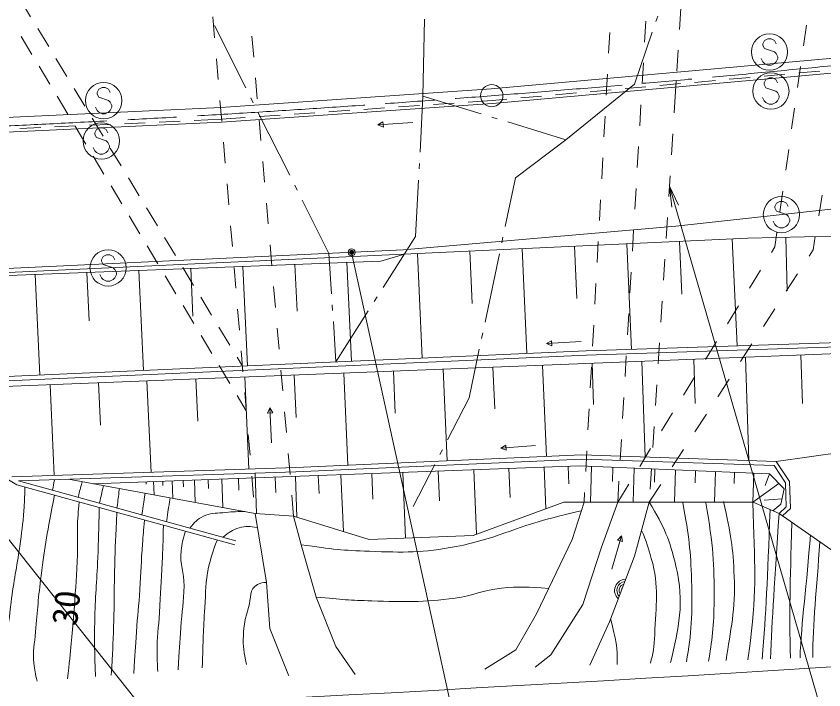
# Model space of a CAD drawing. Units: millimetres, scale not verified. Extents: x 40000 to 680000, y 20000 to 380000.
# Drawn here: x 433856 to 491709, y 233753 to 281990 of the extents above; entities that cross this region are included whole.
import ezdxf
from ezdxf.enums import TextEntityAlignment as Align

# ---------------------------------------------------------------- set-up
doc = ezdxf.new("R2010")
doc.units = ezdxf.units.MM
doc.header["$LTSCALE"] = 1000
doc.header["$PDMODE"] = 32
doc.header["$PDSIZE"] = 500
doc.linetypes.add('CHAIN', pattern=[18.5, 12, -1.5, 3.5, -1.5])
for name, color, linetype, lineweight in [('M-BGD', 7, 'Continuous', 13), ('M-BMK', 2, 'CHAIN', 13), ('M-BMK-SRVR', 3, 'Continuous', 13), ('M-STR-HTXT', 7, 'Continuous', 13), ('M-STR-STR1', 1, 'Continuous', 13), ('M-STR-STRC', 7, 'Continuous', 13)]:
    doc.layers.add(name, color=color, linetype=linetype, lineweight=lineweight)
doc.styles.add('ＭＳ ゴシック', font='')
doc.styles.get('ＭＳ ゴシック').set_extended_font_data('MS Gothic')

# ---------------------------------------------------------------- blocks, each defined once
blk = doc.blocks.new('open_arrow')
at = {"color": 0, "linetype": 'Continuous', "lineweight": -2}
blk.add_lwpolyline([(7.5, 1.25), (0, 0), (7.5, -1.25)], dxfattribs=at)

msp = doc.modelspace()

# ---------------------------------------------------------------- linework, layer by layer
at = {"layer": 'M-BGD'}
for p, q in [((434114, 283233), (434892, 281951)), ((462991, 276272), (463111, 281782)), ((479679, 281606), (479810, 281984)), ((450303, 276857), (448056, 281324)), ((435411, 281096), (436189, 279813)), ((478136, 277127), (479419, 280849)), ((434205, 280540), (434978, 279255)), ((436708, 278958), (437486, 277676)), ((435494, 278398), (436268, 277113)), ((487428, 277698), (488922, 277831)), ((489918, 277921), (491412, 278054)), ((473238, 273143), (478136, 277127)), ((479958, 277029), (481452, 277163)), ((482448, 277252), (483942, 277386)), ((484938, 277475), (486432, 277609)), ((438004, 276821), (438783, 275539)), ((474978, 276583), (476472, 276717)), ((477468, 276806), (478962, 276940)), ((436783, 276256), (437557, 274971)), ((450842, 275785), (450662, 276142)), ((462991, 276272), (462783, 272247)), ((467158, 275000), (462991, 276272)), ((467947, 275954), (469002, 276048)), ((469998, 276137), (471492, 276271)), ((472488, 276360), (473982, 276494)), ((458751, 275318), (460247, 275421)), ((461245, 275490), (462741, 275594)), ((463739, 275663), (465235, 275766)), ((466233, 275835), (467947, 275954)), ((453448, 270603), (451201, 275070)), ((451268, 274800), (452765, 274904)), ((453762, 274973), (455259, 275076)), ((456257, 275145), (457753, 275249)), ((439111, 274175), (440609, 274244)), ((439301, 274684), (440079, 273401)), ((441608, 274291), (443107, 274360)), ((444106, 274406), (445604, 274476)), ((446603, 274522), (448556, 274613)), ((448556, 274613), (450271, 274731)), ((459770, 274209), (460131, 274422)), ((462264, 274380), (459770, 274209)), ((460131, 274422), (460157, 274047)), ((468306, 274649), (467923, 274766)), ((473238, 273143), (469071, 274416)), ((434116, 273943), (435615, 274013)), ((436614, 274059), (438112, 274128)), ((438073, 274114), (438846, 272829)), ((460157, 274047), (459770, 274209)), ((469623, 270407), (473238, 273143)), ((440598, 272546), (441376, 271264)), ((439362, 271972), (440136, 270687)), ((462741, 271448), (462721, 271049)), ((441895, 270409), (442673, 269126)), ((462679, 270250), (462471, 266224)), ((468890, 266940), (469623, 270407)), ((440651, 269830), (441425, 268545)), ((453987, 269531), (453807, 269888)), ((456264, 265003), (454346, 268816)), ((443191, 268271), (443969, 266989)), ((441941, 267689), (442714, 266403)), ((444488, 266134), (445266, 264851)), ((462471, 266224), (460152, 262572)), ((468642, 265766), (468725, 266157)), ((488983, 266156), (489078, 262323)), ((443230, 265547), (444004, 264262)), ((477594, 265689), (477942, 258132)), ((481373, 265863), (481547, 262085)), ((485151, 266037), (485504, 258378)), ((456449, 262115), (456264, 265003)), ((462597, 264998), (462942, 257506)), ((466343, 265171), (466515, 261424)), ((467443, 260091), (468477, 264983)), ((470089, 265343), (470435, 257838)), ((473842, 265516), (474015, 261764)), ((445785, 263996), (446563, 262714)), ((446363, 263930), (446522, 260517)), ((450087, 264074), (450420, 256950)), ((453820, 264219), (453977, 260856)), ((457553, 264364), (457884, 257281)), ((435209, 263497), (435545, 256291)), ((438924, 263641), (439086, 260178)), ((442639, 263786), (442974, 256620)), ((444519, 263405), (445293, 262120)), ((447081, 261859), (447859, 260577)), ((459723, 261897), (459509, 261559)), ((445809, 261263), (446582, 259978)), ((456525, 260918), (456500, 261317)), ((459080, 260884), (456762, 257232)), ((456762, 257232), (456577, 260119)), ((448378, 259722), (449156, 258439)), ((467195, 258917), (467278, 259309)), ((447098, 259121), (447872, 257836)), ((471837, 258544), (472201, 258753)), ((474333, 258686), (471837, 258544)), ((472201, 258753), (472222, 258378)), ((466297, 254668), (467030, 258135)), ((472222, 258378), (471837, 258544)), ((449675, 257584), (450069, 256935)), ((486106, 257574), (486346, 250179)), ((490064, 257731), (490176, 254266)), ((448387, 256979), (449161, 255694)), ((471563, 256998), (471852, 250465)), ((475117, 257139), (475213, 254177)), ((478679, 257280), (478901, 250427)), ((482392, 257427), (482495, 254261)), ((453776, 256294), (453911, 253256)), ((457318, 256435), (457611, 249834)), ((460879, 256576), (461013, 253553)), ((464440, 256717), (464731, 250150)), ((468001, 256857), (468134, 253868)), ((439762, 255740), (439896, 252713)), ((443227, 255877), (443517, 249325)), ((446730, 256016), (446865, 252983)), ((450234, 256154), (450526, 249558)), ((436297, 255603), (436586, 249095)), ((449677, 254837), (450341, 253734)), ((464755, 251661), (466297, 254668)), ((451862, 253562), (452033, 253944)), ((452236, 253578), (451862, 253562)), ((452140, 251447), (452033, 253944)), ((452033, 253944), (452236, 253578)), ((468571, 251066), (468933, 251279)), ((471066, 251237), (468571, 251066)), ((468933, 251279), (468958, 250905)), ((495601, 251118), (488305, 250113)), ((464207, 250594), (464389, 250950)), ((468958, 250905), (468571, 251066)), ((462299, 246875), (463842, 249882)), ((464087, 249414), (464182, 247275)), ((466633, 249507), (466837, 244894)), ((469153, 249600), (469245, 247525)), ((471674, 249692), (471805, 246723)), ((473391, 249755), (473446, 248515)), ((475070, 249750), (474985, 247194)), ((476599, 249685), (476566, 248673)), ((478129, 249621), (478048, 247195)), ((479606, 249558), (479575, 248624)), ((481084, 249496), (481008, 247196)), ((482512, 249436), (482484, 248577)), ((483941, 249375), (483868, 247197)), ((437609, 248829), (450966, 246388)), ((446634, 248773), (446687, 247170)), ((447613, 248809), (447633, 248181)), ((448592, 248845), (448659, 246809)), ((449783, 248888), (449811, 248041)), ((450964, 249272), (451060, 246381)), ((452420, 248985), (452457, 247875)), ((453866, 249038), (453962, 246119)), ((455493, 249098), (455550, 247816)), ((457118, 249158), (457298, 245090)), ((459329, 249239), (459411, 247399)), ((461541, 249320), (461749, 244617)), ((485321, 249317), (485294, 248531)), ((486701, 249259), (486632, 247198)), ((487817, 249212), (487498, 248396)), ((434023, 248710), (449596, 244424)), ((443161, 248645), (443167, 248470)), ((443704, 248665), (443736, 247709)), ((444364, 248689), (444374, 248392)), ((445025, 248714), (445067, 247466)), ((445829, 248743), (445844, 248297)), ((488490, 248533), (486632, 247198)), ((488718, 247431), (487433, 247339)), ((476519, 242384), (477222, 244783)), ((476937, 244476), (477222, 244783)), ((477222, 244783), (477297, 244370)), ((477297, 244370), (476937, 244476))]:
    msp.add_line(p, q, dxfattribs=at)
for points in [[(200959, 280187), (234559, 278317), (305672, 274745), (351140, 273572), (372888, 273368), (416155, 273954), (448508, 275454), (467881, 276794), (495867, 279299), (529307, 283136), (558233, 286943), (566414, 288134)], [(566563, 287094), (558377, 285903), (529436, 282094), (495973, 278254), (467964, 275747), (448568, 274406), (416186, 272904), (372890, 272318), (351121, 272522), (305632, 273695), (234507, 277268), (200929, 279169)], [(461584, 265252), (481096, 266958), (497441, 268737), (501790, 269192), (520742, 269487), (536117, 271241), (550433, 274079), (559112, 276238)], [(461598, 264952), (486257, 266088), (498442, 266389), (502191, 264426), (503824, 262612), (504826, 257067), (504336, 246897), (504353, 241375), (503497, 236514)], [(461584, 265252), (429107, 263734), (429109, 263734), (407458, 263067), (399993, 263133)], [(461598, 264952), (429118, 263434), (407461, 262767), (401501, 262819)], [(403514, 262268), (459982, 264458), (461665, 264955)], [(496602, 240968), (496100, 256428), (494291, 258663), (474689, 258027), (431019, 256090), (423266, 255772)], [(496303, 240959), (495804, 256318), (494152, 258358), (474701, 257727), (431031, 255790), (423290, 255473)], [(423322, 255089), (493966, 257885), (495465, 255943), (495881, 241251)], [(423352, 254722), (433904, 248431), (449516, 244135)], [(488748, 246202), (489309, 246737), (489257, 248677), (488305, 250113), (474380, 250577), (453881, 249669), (433546, 248994)], [(488497, 246377), (489006, 246862), (488959, 248583), (488140, 249819), (474382, 250277), (453893, 249370), (434023, 248710)], [(439375, 248506), (474219, 249786), (487817, 249212), (488869, 248151), (488637, 247046), (488062, 246571)], [(453732, 246191), (459149, 244518), (466584, 244801), (473084, 247193), (486658, 247198), (488497, 246377), (496303, 240959)], [(467433, 235243), (469645, 236619), (471136, 239196), (473679, 244509), (474532, 247194)], [(471029, 235370), (472151, 236263), (474455, 239856), (475786, 243966), (476945, 247195)], [(479209, 247195), (478137, 243318), (476349, 238628), (474940, 235508)], [(458129, 234845), (456763, 236849), (455336, 240400), (454275, 244140), (453732, 246191), (450966, 246388), (451778, 241438), (452028, 238146), (453361, 234794), (453393, 234748)]]:
    msp.add_lwpolyline(points, dxfattribs=at)
for radius, start, end in [(812, 91.75047, 226.51074), (650, 97.86626, 220.39495), (488, 108.99895, 209.26227), (325, 143.18824, 175.07298)]:
    msp.add_arc((477535, 240862), radius, start, end, dxfattribs=at)
for points in [[(436453, 248041), (436532, 248418), (436532, 248418), (436611, 248796)], [(438575, 248652), (438431, 248094), (438431, 248094), (438287, 247536)], [(439824, 247113), (439967, 247743), (439967, 247743), (440109, 248372)], [(441079, 246768), (441165, 247466), (441165, 247466), (441251, 248163)], [(442862, 246277), (442974, 247053), (442974, 247053), (443086, 247828)], [(444624, 245792), (444755, 246646), (444755, 246646), (444886, 247499)], [(487859, 246662), (487670, 241473), (487571, 239463), (487299, 235943)], [(488497, 246377), (488203, 241546), (487977, 238832), (487893, 235964)], [(489421, 245735), (489293, 241049), (489223, 239597), (489314, 236014)], [(490746, 244858), (490493, 241323), (490099, 238576), (490003, 236039)], [(491420, 244348), (491204, 240970), (490889, 238452), (490932, 236071)], [(476449, 238788), (476780, 237393), (476973, 236738), (476900, 235577)]]:
    msp.add_open_spline(points, degree=3, dxfattribs=at)
for points, knots in [([(433061, 234183), (433081, 235132), (433096, 235389), (433137, 236161), (433218, 237677), (433304, 238525), (433492, 240031), (433688, 241598), (433899, 242461), (434114, 244026), (434250, 245022), (434332, 245580), (434405, 246583), (434452, 247241), (434465, 247463), (434489, 248270)], [0, 0, 0, 0, 1, 1, 1, 2, 2, 2, 3, 3, 3, 4, 4, 4, 5, 5, 5, 5]), ([(436595, 247691), (436081, 244945), (435917, 244187), (435641, 241919), (435451, 240360), (435377, 239483), (435250, 237918), (435178, 237035), (435037, 236534), (435130, 235653), (435184, 235146), (435212, 234944), (435359, 234368)], [0, 0, 0, 0, 1, 1, 1, 2, 2, 2, 3, 3, 3, 4, 4, 4, 4]), ([(437545, 234544), (437780, 236818), (437846, 237413), (437988, 239255), (438099, 240698), (438158, 241507), (438229, 242953), (438293, 244243), (438195, 244971), (438286, 246260), (438313, 246629), (438318, 246754), (438364, 247204)], [0, 0, 0, 0, 1, 1, 1, 2, 2, 2, 3, 3, 3, 4, 4, 4, 4]), ([(480733, 235712), (481297, 238207), (481756, 239956), (481115, 242615), (480661, 244499), (480296, 245379), (479209, 247195)], [0, 0, 0, 0, 1, 1, 1, 2, 2, 2, 2]), ([(481862, 235752), (482224, 237727), (482306, 239251), (482234, 241572), (482165, 243774), (482060, 244633), (481606, 247178)], [0, 0, 0, 0, 1, 1, 1, 2, 2, 2, 2]), ([(483453, 235808), (483691, 237105), (483840, 238469), (483851, 240135), (483870, 242880), (483788, 244016), (483257, 247138)], [0, 0, 0, 0, 1, 1, 1, 2, 2, 2, 2]), ([(484530, 247235), (485060, 244839), (485201, 243991), (485291, 241880), (485393, 239486), (485020, 238057), (484712, 235852)], [0, 0, 0, 0, 1, 1, 1, 2, 2, 2, 2]), ([(486632, 247198), (486755, 242566), (486920, 241125), (486451, 237277), (486389, 236769), (486327, 236324), (486262, 235907)], [0, 0, 0, 0, 1, 1, 1, 2, 2, 2, 2]), ([(439804, 246808), (439766, 245061), (439754, 244610), (439703, 243202), (439639, 241423), (439511, 240430), (439485, 238650), (439463, 237109), (439473, 236591), (439532, 234704)], [0, 0, 0, 0, 1, 1, 1, 2, 2, 2, 3, 3, 3, 3]), ([(441059, 246462), (440979, 244592), (440959, 244111), (440916, 242604), (440868, 240936), (440896, 240000), (440836, 238333), (440787, 236950), (440764, 236503), (440666, 234795)], [0, 0, 0, 0, 1, 1, 1, 2, 2, 2, 3, 3, 3, 3]), ([(446299, 245331), (446639, 245750), (446818, 245955), (447267, 246184), (447757, 246434), (448107, 246368), (448653, 246435), (449272, 246512), (449498, 246510), (450246, 246519)], [0, 0, 0, 0, 1, 1, 1, 2, 2, 2, 3, 3, 3, 3]), ([(454275, 244140), (456538, 243813), (457247, 243738), (459164, 243672), (461596, 243589), (462996, 243551), (465384, 244017), (468145, 244555), (469561, 245376), (472286, 246071), (473085, 246274), (473348, 246348), (474335, 246574)], [0, 0, 0, 0, 1, 1, 1, 2, 2, 2, 3, 3, 3, 4, 4, 4, 4]), ([(442286, 234926), (442366, 236367), (442387, 236739), (442469, 237899), (442554, 239088), (442637, 239751), (442717, 240939), (442803, 242212), (442803, 242928), (442904, 244200), (442958, 244869), (442975, 245086), (443057, 245912)], [0, 0, 0, 0, 1, 1, 1, 2, 2, 2, 3, 3, 3, 4, 4, 4, 4]), ([(444409, 245540), (444374, 244248), (444362, 243915), (444319, 242873), (444261, 241471), (444206, 240686), (444124, 239284), (444059, 238173), (443928, 237553), (443946, 236440), (443955, 235902), (443957, 235711), (444009, 235064)], [0, 0, 0, 0, 1, 1, 1, 2, 2, 2, 3, 3, 3, 4, 4, 4, 4]), ([(448686, 244674), (449118, 245034), (449331, 245215), (449833, 245355), (450321, 245492), (450588, 245459), (451130, 245386)], [0, 0, 0, 0, 1, 1, 1, 2, 2, 2, 2]), ([(445465, 235181), (445551, 236656), (445572, 237032), (445654, 238218), (445734, 239380), (445868, 240027), (445879, 241193), (445888, 242173), (445558, 242722), (445675, 243695), (445743, 244256), (445784, 244492), (445977, 245109)], [0, 0, 0, 0, 1, 1, 1, 2, 2, 2, 3, 3, 3, 4, 4, 4, 4]), ([(479289, 235661), (479453, 236284), (479573, 236882), (479599, 237696), (479669, 239834), (479924, 241106), (479350, 243166), (479127, 243963), (479043, 244304), (478648, 245165)], [0, 0, 0, 0, 1, 1, 1, 2, 2, 2, 3, 3, 3, 3]), ([(448261, 244480), (447918, 243611), (447822, 243309), (447642, 242531), (447385, 241428), (447460, 240774), (447375, 239645), (447249, 237959), (447247, 237397), (447190, 235320)], [0, 0, 0, 0, 1, 1, 1, 2, 2, 2, 3, 3, 3, 3]), ([(451778, 241438), (451531, 241447), (451371, 241397), (451140, 241286), (450524, 240992), (450709, 240310), (450509, 239658), (450273, 238887), (450163, 238434), (450132, 237629), (450101, 236822), (450170, 236481), (450352, 235574)], [0, 0, 0, 0, 1, 1, 1, 2, 2, 2, 3, 3, 3, 4, 4, 4, 4]), ([(455336, 240400), (457214, 240205), (457764, 240171), (459326, 240119), (461658, 240040), (462983, 240013), (465296, 240321), (466611, 240496), (467297, 240896), (468616, 241031), (469933, 241166), (470461, 241126), (472004, 241010)], [0, 0, 0, 0, 1, 1, 1, 2, 2, 2, 3, 3, 3, 4, 4, 4, 4])]:
    msp.add_open_spline(points, degree=3, knots=knots, dxfattribs=at)
at = {"layer": 'M-BMK'}
msp.add_arc((378928, 1426051), 1153199, 269.69995, 276.7718, dxfattribs=at)
at = {"layer": 'M-BMK-SRVR'}
msp.add_circle((467920, 276295), 800, dxfattribs=at)
at = {"layer": 'M-STR-HTXT'}
msp.add_lwpolyline([(480651, 269819), (499097, 206160), (529965, 206160)], dxfattribs=at)
msp.add_arc((234127, 4383468), 4156100, 269.30515, 274.67876, dxfattribs=at)
at = {"layer": 'M-STR-STR1'}
for p, q in [((481461, 282544), (481366, 281047)), ((447943, 281935), (448070, 280440)), ((478873, 280138), (478961, 281636)), ((490255, 279863), (490467, 281348)), ((476370, 280828), (476288, 279330)), ((450870, 279066), (450740, 280561)), ((481271, 279550), (481175, 278053)), ((448197, 278946), (448324, 277451)), ((478698, 277143), (478786, 278641)), ((489829, 276893), (490042, 278378)), ((476206, 277832), (476125, 276335)), ((451130, 276078), (451000, 277572)), ((481133, 277390), (480985, 275059)), ((448451, 275956), (448578, 274462)), ((478523, 274148), (478610, 275646)), ((489404, 273923), (489617, 275408)), ((476043, 274837), (475961, 273339)), ((451390, 273089), (451260, 274583)), ((480889, 273562), (480794, 272065)), ((448706, 272967), (448833, 271473)), ((478347, 271154), (478435, 272651)), ((488979, 270954), (489192, 272439)), ((451651, 270100), (451520, 271594)), ((475879, 271841), (475797, 270344)), ((480698, 270568), (480603, 269071)), ((448960, 269978), (449087, 268483)), ((478172, 268159), (478260, 269656)), ((488554, 267984), (488767, 269469)), ((491343, 267687), (491587, 269167)), ((451911, 267111), (451781, 268606)), ((475715, 268846), (475633, 267348)), ((480508, 267574), (480412, 266077)), ((449214, 266989), (449341, 265494)), ((477997, 265164), (478085, 266661)), ((488193, 265465), (488341, 266499)), ((490942, 265260), (491098, 266207)), ((452171, 264123), (452041, 265617)), ((475552, 265850), (475470, 264352)), ((487955, 265077), (488193, 265465)), ((490647, 264807), (490942, 265260)), ((480317, 264580), (480222, 263083)), ((449468, 264000), (449595, 262505)), ((477822, 262169), (477909, 263666)), ((486382, 262523), (487168, 263800)), ((489013, 262291), (489830, 263549)), ((475388, 262855), (475306, 261357)), ((452431, 261134), (452301, 262628)), ((480126, 261586), (480031, 260089)), ((449722, 261010), (449849, 259516)), ((484809, 259968), (485595, 261245)), ((487379, 259775), (488196, 261033)), ((477646, 259174), (477734, 260671)), ((475224, 259859), (475142, 258361)), ((452691, 258145), (452561, 259640)), ((483236, 257413), (484023, 258691)), ((479935, 258592), (479840, 257095)), ((485745, 257259), (486562, 258517)), ((449976, 258021), (450103, 256526)), ((477471, 256179), (477559, 257677)), ((452951, 255157), (452821, 256651)), ((475060, 256864), (474979, 255366)), ((481663, 254859), (482450, 256136)), ((484111, 254743), (484928, 256001)), ((479745, 255598), (479649, 254101)), ((450231, 255032), (450358, 253537)), ((477296, 253184), (477383, 254682)), ((453212, 252168), (453082, 253662)), ((474897, 253868), (474815, 252370)), ((480091, 252304), (480877, 253581)), ((482477, 252227), (483294, 253485)), ((479554, 252604), (479459, 251107)), ((450485, 252043), (450612, 250548)), ((477120, 250189), (477208, 251687)), ((453472, 249179), (453342, 250674)), ((474733, 250873), (474651, 249375)), ((478518, 249749), (479304, 251027)), ((480843, 249711), (481660, 250969)), ((479363, 249610), (479268, 248114)), ((450739, 249053), (450866, 247559)), ((476945, 247195), (477033, 248692)), ((476945, 247195), (477731, 248472)), ((479209, 247195), (480026, 248453)), ((453732, 246191), (453602, 247685)), ((474569, 247877), (474532, 247194))]:
    msp.add_line(p, q, dxfattribs=at)
at = {"layer": 'M-STR-STRC'}
for p, q in [((487463, 280254), (487344, 280018)), ((487344, 280018), (487344, 279900)), ((487699, 280372), (487463, 280254)), ((487935, 280372), (487699, 280372)), ((488172, 280254), (487935, 280372)), ((488290, 280018), (488172, 280254)), ((487344, 279900), (487463, 279663)), ((487463, 279663), (488172, 279427)), ((487344, 278718), (487226, 278954)), ((488172, 279427), (488290, 279309)), ((488290, 279309), (488408, 279072)), ((488408, 278954), (488290, 278718)), ((488408, 279072), (488408, 278954)), ((487463, 278600), (487344, 278718)), ((487699, 278482), (487463, 278600)), ((487935, 278482), (487699, 278482)), ((488172, 278600), (487935, 278482)), ((488290, 278718), (488172, 278600)), ((487560, 277458), (487442, 277222)), ((487442, 277222), (487442, 277104)), ((487797, 277576), (487560, 277458)), ((488033, 277576), (487797, 277576)), ((488269, 277458), (488033, 277576)), ((488387, 277222), (488269, 277458)), ((439770, 276770), (439652, 276534)), ((440006, 276888), (439770, 276770)), ((440242, 276888), (440006, 276888)), ((440479, 276770), (440242, 276888)), ((440597, 276534), (440479, 276770)), ((487442, 277104), (487560, 276867)), ((487560, 276867), (488269, 276631)), ((488269, 276631), (488387, 276513)), ((439652, 276534), (439652, 276416)), ((439652, 276416), (439770, 276179)), ((439770, 276179), (440479, 275943)), ((487442, 275922), (487324, 276158)), ((488387, 276513), (488506, 276276)), ((488506, 276158), (488387, 275922)), ((488506, 276276), (488506, 276158)), ((439652, 275234), (439533, 275470)), ((440479, 275943), (440597, 275825)), ((440597, 275825), (440715, 275588)), ((440715, 275470), (440597, 275234)), ((440715, 275588), (440715, 275470)), ((487560, 275804), (487442, 275922)), ((487797, 275685), (487560, 275804)), ((488033, 275685), (487797, 275685)), ((488269, 275804), (488033, 275685)), ((488387, 275922), (488269, 275804)), ((439770, 275116), (439652, 275234)), ((440006, 274997), (439770, 275116)), ((440242, 274997), (440006, 274997)), ((440479, 275116), (440242, 274997)), ((440597, 275234), (440479, 275116)), ((439602, 273882), (439484, 273645)), ((439484, 273645), (439484, 273527)), ((439839, 274000), (439602, 273882)), ((440075, 274000), (439839, 274000)), ((440311, 273882), (440075, 274000)), ((440430, 273645), (440311, 273882)), ((439484, 273527), (439602, 273291)), ((439602, 273291), (440311, 273055)), ((439484, 272345), (439366, 272582)), ((440311, 273055), (440430, 272936)), ((440430, 272936), (440548, 272700)), ((440548, 272582), (440430, 272345)), ((440548, 272700), (440548, 272582)), ((439602, 272227), (439484, 272345)), ((439839, 272109), (439602, 272227)), ((440075, 272109), (439839, 272109)), ((440311, 272227), (440075, 272109)), ((440430, 272345), (440311, 272227)), ((488318, 268610), (488200, 268373)), ((488554, 268728), (488318, 268610)), ((488791, 268728), (488554, 268728)), ((489027, 268610), (488791, 268728)), ((489145, 268373), (489027, 268610)), ((488200, 268373), (488200, 268255)), ((488200, 268255), (488318, 268019)), ((488318, 268019), (489027, 267782)), ((488200, 267073), (488082, 267310)), ((489027, 267782), (489145, 267664)), ((489145, 267664), (489264, 267428)), ((489264, 267310), (489145, 267073)), ((489264, 267428), (489264, 267310)), ((488318, 266955), (488200, 267073)), ((488554, 266837), (488318, 266955)), ((488791, 266837), (488554, 266837)), ((489027, 266955), (488791, 266837)), ((489145, 267073), (489027, 266955)), ((457883, 265079), (468025, 218769)), ((440088, 264791), (439970, 264554)), ((439970, 264554), (439970, 264436)), ((439970, 264436), (440088, 264200)), ((440325, 264909), (440088, 264791)), ((440561, 264909), (440325, 264909)), ((440797, 264791), (440561, 264909)), ((440916, 264554), (440797, 264791)), ((440088, 264200), (440797, 263963)), ((440797, 263963), (440916, 263845)), ((440916, 263845), (441034, 263609)), ((439970, 263254), (439852, 263491)), ((440088, 263136), (439970, 263254)), ((440916, 263254), (440797, 263136)), ((441034, 263491), (440916, 263254)), ((441034, 263609), (441034, 263491)), ((440325, 263018), (440088, 263136)), ((440561, 263018), (440325, 263018)), ((440797, 263136), (440561, 263018)), ((447798, 226302), (420158, 261050))]:
    msp.add_line(p, q, dxfattribs=at)
for centre, radius in [((487817, 279427), 1300), ((487915, 276631), 1300), ((440124, 275943), 1300), ((439957, 273055), 1300), ((488673, 267782), 1300), ((440443, 263963), 1300), ((457883, 265079), 150), ((457883, 265079), 120), ((457883, 265079), 90), ((457883, 265079), 60), ((457883, 265079), 30)]:
    msp.add_circle(centre, radius, dxfattribs=at)
msp.add_point((457883, 265079), dxfattribs=at)

# ---------------------------------------------------------------- block references
at = {"layer": 'M-STR-HTXT', "xscale": 200, "yscale": 200, "rotation": 286.2}
msp.add_blockref('open_arrow', (480651, 269819), dxfattribs=at)

# ---------------------------------------------------------------- texts
at = {"layer": 'M-BGD', "style": 'ＭＳ ゴシック'}
msp.add_text('30', height=1833, rotation=83.966, dxfattribs=at).set_placement((438759, 238231), align=Align.BOTTOM_LEFT)

doc.saveas('drawing.dxf')
